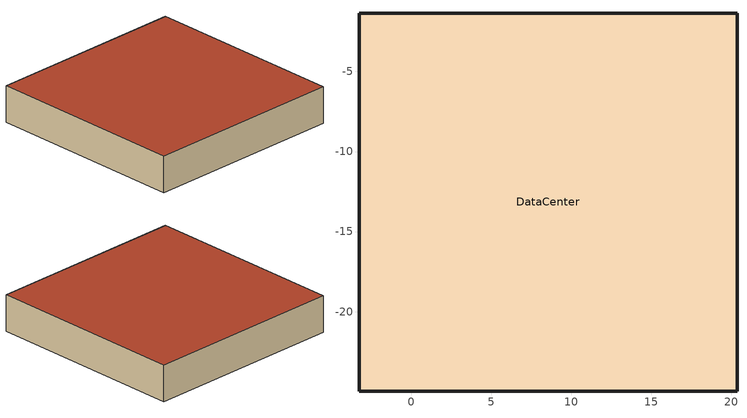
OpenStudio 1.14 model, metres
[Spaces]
DataCenter
 floor ground: 20.36,-1.35 20.36,-24.96 -3.25,-24.96 -3.25,-1.35 z0
 wall outside: 20.36,-1.35 -3.25,-1.35 -3.25,-24.96 20.36,-24.96 20.36,-1.35 z0:4.27
 roof outside: 20.36,-24.96 20.36,-1.35 -3.25,-1.35 -3.25,-24.96 z4.27
[Site]
LargeDataCenter: Latitude {deg}=37.62; Longitude {deg}=-122.4; Time Zone {hr}=-8; Elevation {m}=6; Terrain=Suburbs
[Building]
Building: North Axis {deg}=0
[ClimateZones]
Climate Zone Institution Name 1=ASHRAE; Climate Zone Document Name 1=ANSI/ASHRAE Standard 169; Climate Zone Document Year 1=2006; Climate Zone Institution Name 2=CEC; Climate Zone Document Name 2=California Climate Zone Descriptions; Climate Zone Document Year 2=1995
[Space]
DataCenter
